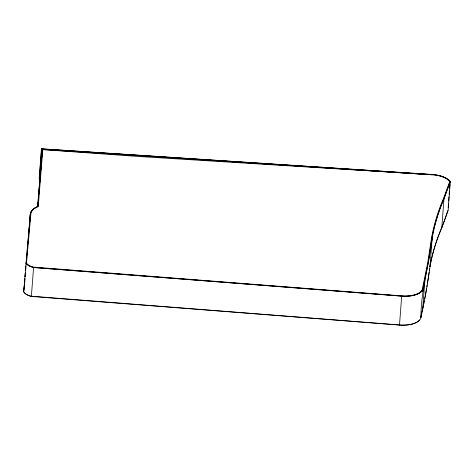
<?xml version="1.0" encoding="UTF-8"?>
<svg xmlns="http://www.w3.org/2000/svg" width="474" height="474" viewBox="0 0 474 474"><rect width="100%" height="100%" fill="white"/><g stroke="black" fill="none" stroke-linecap="round" stroke-linejoin="round"><path stroke-width="0.71" d="M40.154 176.304L42.168 149.571L41.368 149.511L41.434 148.806L431.541 174.438A19.547 9.113 4.3 0 1 450.3 181.572L443.966 198.956A790.626 368.713 4.3 0 0 432.175 237.812L429.995 266.708L429.035 273.865L425.534 295.278L420.9 317.687A20.548 9.581 4.3 0 1 399.505 325.063L31.361 296.44A13.337 6.221 4.3 0 1 23.7 291.966L30.265 213.887A25.193 11.749 4.3 0 1 37.636 206.468L42.168 149.571L136.844 156.379L432.519 174.799M24.103 289.075L24.435 284.738M24.595 282.575L24.867 278.961M25.033 276.792L25.359 272.461M25.519 270.293L25.845 265.955M28.197 241.337L28.09 242.783A25.193 11.749 4.3 0 1 28.203 242.06M28.523 237L28.689 234.831M28.908 231.946L29.181 228.332M29.287 226.886L29.613 222.555M29.72 221.109L30.265 213.887M29.471 226.904L29.637 224.735M29.909 221.121L30.069 218.958M30.289 216.067L30.454 213.898A25.009 11.66 4.3 0 1 36.705 207.002L37.819 206.516L42.358 149.5L41.564 149.44L39.383 178.337L40.183 178.396M39.698 182.117L39.988 178.467L39.194 178.408L41.434 148.806M40.349 176.227L40.509 174.065M40.782 170.45L41.001 167.559M41.274 163.951L41.487 161.059M41.653 158.891L41.925 155.276M42.145 152.391L42.358 149.5M31.361 296.44L33.583 267.454L32.724 267.218A13.153 6.132 4.3 0 1 26.36 263.508L26.064 263.07L30.454 213.898M399.505 325.063L401.685 296.078A20.364 9.498 4.3 0 0 422.897 288.767L428.176 262.797L431.986 237.794A790.822 368.802 4.3 0 1 443.783 198.932L450.11 181.572L449.346 180.677A19.363 9.03 4.3 0 0 431.536 174.527L41.611 148.901L41.564 149.44M420.823 316.217L420.716 317.663L422.488 309.481M422.678 291.652L422.891 288.767M420.9 317.687C420.853 290.55 429.367 264.628 432.175 237.812M424.449 283.476L424.663 280.584M422.672 309.498L424.852 280.602M431.713 241.402L431.879 239.24M429.995 266.708A790.626 368.713 4.3 0 1 441.786 227.852L443.966 198.956M448.149 207.576L448.475 203.245M448.641 201.077L448.967 196.74M449.127 194.577L449.399 190.963M449.565 188.794L449.891 184.463M450.3 181.572L448.126 210.468L441.786 227.852M37.784 206.19L38.127 201.811M38.246 200.354L38.655 195.247M38.767 193.789L39.585 183.574M37.967 206.172L38.145 203.98M38.435 200.324L38.613 198.132M38.963 193.748L39.075 192.284M39.366 188.628L39.603 185.707M39.893 182.052L40.065 179.859M23.7 291.966L24.423 283.89M24.553 282.421L24.879 278.753M25.075 276.549L25.335 273.611M25.602 270.678L25.863 267.739M26.189 264.071L26.319 262.602M26.651 258.928L26.781 257.465M24.15 289.027L24.411 286.095M24.737 282.421L24.867 280.958M39.194 178.408L39.253 177.703M39.383 178.337L39.431 177.803M429.343 270.269L429.533 268.841M429.047 272.414L427.791 280.993M427.329 283.849L427.672 281.71M426.861 286.705L427.098 285.277M426.618 288.133L425.474 294.544M424.668 298.816L425.35 295.261M423.969 302.376L424.248 300.954M423.821 303.087L422.636 308.77M447.93 210.468L443.942 222.063M443.759 222.543L442.994 224.469M442.805 224.949L441.602 227.828M42.796 149.535L433.509 174.87A18.919 8.822 4.3 0 1 448.955 180.742L449.66 181.572L449.234 182.952L443.35 198.867A791.272 369.009 4.3 0 0 431.553 237.752L427.738 262.756L422.458 288.713A19.938 9.296 4.3 0 1 401.691 295.877L32.919 267.052A12.715 5.931 4.3 0 1 26.769 263.461L26.503 263.064L30.887 213.94A24.577 11.459 4.3 0 1 37.031 207.156L38.246 206.623L42.814 149.334L42.026 149.138L431.524 174.728M33.583 267.454L401.685 296.078M423.081 288.79A20.548 9.581 4.3 0 1 401.685 296.161L33.535 267.543A13.337 6.221 4.3 0 1 25.874 263.07M24.186 292.405A13.153 6.132 4.3 0 0 30.543 296.12L399.511 324.974A20.364 9.498 4.3 0 0 419.567 319.938M429.811 266.69A790.822 368.802 4.3 0 1 430.445 263.408M430.576 262.756A790.822 368.802 4.3 0 1 430.996 260.789M431.139 260.137A790.822 368.802 4.3 0 1 431.903 256.872M432.063 256.221A790.822 368.802 4.3 0 1 436.661 240.65M436.88 240.004A790.822 368.802 4.3 0 1 439.007 234.221M439.256 233.581A790.822 368.802 4.3 0 1 441.33 228.462"/></g></svg>
